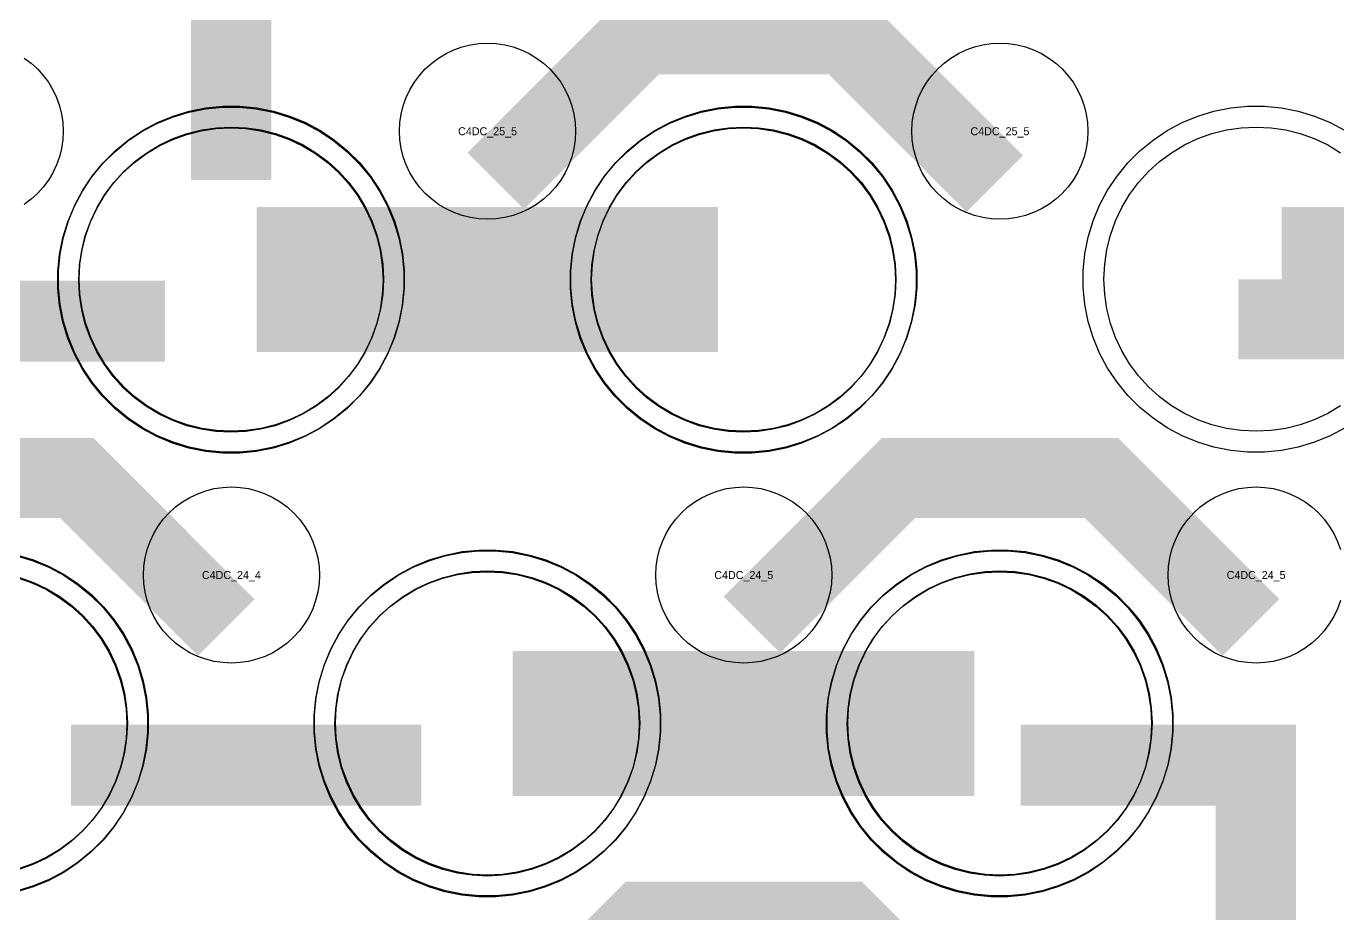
# Model space of a CAD drawing. Extents: x -11880 to 11880, y -14992 to 14992.
# Drawn here: x -10544.1 to -10134.5, y -11573.6 to -11296.5 of the extents above; entities that cross this region are included whole.
import ezdxf
from ezdxf.enums import TextEntityAlignment as Align

# ---------------------------------------------------------------- set-up
doc = ezdxf.new("R2010")
doc.units = 0
doc.header["$MEASUREMENT"] = 0
for name, color, linetype in [('GDS_775_DT_237', 138, 'CONTINUOUS'), ('RDL1_FS', 34, 'CONTINUOUS'), ('RDL_BS', 160, 'CONTINUOUS')]:
    doc.layers.add(name, color=color, linetype=linetype)

msp = doc.modelspace()

# ---------------------------------------------------------------- linework, layer by layer
at = {"layer": 'RDL1_FS', "color": 241, "true_color": 0xf7abae}
for points in [[(-10480.149, -11423.251), (-10484.806, -11423.022), (-10489.417, -11422.338), (-10493.94, -11421.206), (-10498.33, -11419.634), (-10502.544, -11417.642), (-10506.544, -11415.244), (-10510.289, -11412.466), (-10513.743, -11409.336), (-10516.873, -11405.882), (-10519.651, -11402.137), (-10522.049, -11398.137), (-10524.041, -11393.923), (-10525.613, -11389.533), (-10526.745, -11385.01), (-10527.429, -11380.399), (-10527.658, -11375.742), (-10527.429, -11371.085), (-10526.745, -11366.474), (-10525.613, -11361.951), (-10524.041, -11357.561), (-10522.049, -11353.347), (-10519.651, -11349.347), (-10516.873, -11345.602), (-10513.743, -11342.148), (-10510.289, -11339.018), (-10506.544, -11336.24), (-10502.544, -11333.842), (-10498.33, -11331.85), (-10493.94, -11330.278), (-10489.417, -11329.146), (-10484.806, -11328.462), (-10480.149, -11328.233), (-10475.492, -11328.462), (-10470.881, -11329.146), (-10466.358, -11330.278), (-10461.968, -11331.85), (-10457.754, -11333.842), (-10453.754, -11336.24), (-10450.009, -11339.018), (-10446.555, -11342.148), (-10443.425, -11345.602), (-10440.647, -11349.347), (-10438.249, -11353.347), (-10436.257, -11357.561), (-10434.685, -11361.951), (-10433.553, -11366.474), (-10432.869, -11371.085), (-10432.64, -11375.742), (-10432.869, -11380.399), (-10433.553, -11385.01), (-10434.685, -11389.533), (-10436.257, -11393.923), (-10438.249, -11398.137), (-10440.647, -11402.137), (-10443.425, -11405.882), (-10446.555, -11409.336), (-10450.009, -11412.466), (-10453.754, -11415.244), (-10457.754, -11417.642), (-10461.968, -11419.634), (-10466.358, -11421.206), (-10470.881, -11422.338), (-10475.492, -11423.022)], [(-10320.149, -11423.251), (-10324.806, -11423.022), (-10329.417, -11422.338), (-10333.94, -11421.206), (-10338.33, -11419.634), (-10342.544, -11417.642), (-10346.544, -11415.244), (-10350.289, -11412.466), (-10353.743, -11409.336), (-10356.873, -11405.882), (-10359.651, -11402.137), (-10362.049, -11398.137), (-10364.041, -11393.923), (-10365.613, -11389.533), (-10366.745, -11385.01), (-10367.429, -11380.399), (-10367.658, -11375.742), (-10367.429, -11371.085), (-10366.745, -11366.474), (-10365.613, -11361.951), (-10364.041, -11357.561), (-10362.049, -11353.347), (-10359.651, -11349.347), (-10356.873, -11345.602), (-10353.743, -11342.148), (-10350.289, -11339.018), (-10346.544, -11336.24), (-10342.544, -11333.842), (-10338.33, -11331.85), (-10333.94, -11330.278), (-10329.417, -11329.146), (-10324.806, -11328.462), (-10320.149, -11328.233), (-10315.492, -11328.462), (-10310.881, -11329.146), (-10306.358, -11330.278), (-10301.968, -11331.85), (-10297.754, -11333.842), (-10293.754, -11336.24), (-10290.009, -11339.018), (-10286.555, -11342.148), (-10283.425, -11345.602), (-10280.647, -11349.347), (-10278.249, -11353.347), (-10276.257, -11357.561), (-10274.685, -11361.951), (-10273.553, -11366.474), (-10272.869, -11371.085), (-10272.64, -11375.742), (-10272.869, -11380.399), (-10273.553, -11385.01), (-10274.685, -11389.533), (-10276.257, -11393.923), (-10278.249, -11398.137), (-10280.647, -11402.137), (-10283.425, -11405.882), (-10286.555, -11409.336), (-10290.009, -11412.466), (-10293.754, -11415.244), (-10297.754, -11417.642), (-10301.968, -11419.634), (-10306.358, -11421.206), (-10310.881, -11422.338), (-10315.492, -11423.022)], [(-10400.149, -11561.816), (-10404.806, -11561.587), (-10409.417, -11560.903), (-10413.94, -11559.771), (-10418.33, -11558.199), (-10422.544, -11556.207), (-10426.544, -11553.809), (-10430.289, -11551.031), (-10433.743, -11547.901), (-10436.873, -11544.447), (-10439.651, -11540.702), (-10442.049, -11536.702), (-10444.041, -11532.488), (-10445.613, -11528.098), (-10446.745, -11523.575), (-10447.429, -11518.964), (-10447.658, -11514.307), (-10447.429, -11509.65), (-10446.745, -11505.039), (-10445.613, -11500.516), (-10444.041, -11496.126), (-10442.049, -11491.912), (-10439.651, -11487.912), (-10436.873, -11484.167), (-10433.743, -11480.713), (-10430.289, -11477.583), (-10426.544, -11474.805), (-10422.544, -11472.407), (-10418.33, -11470.415), (-10413.94, -11468.843), (-10409.417, -11467.711), (-10404.806, -11467.027), (-10400.149, -11466.798), (-10395.492, -11467.027), (-10390.881, -11467.711), (-10386.358, -11468.843), (-10381.968, -11470.415), (-10377.754, -11472.407), (-10373.754, -11474.805), (-10370.009, -11477.583), (-10366.555, -11480.713), (-10363.425, -11484.167), (-10360.647, -11487.912), (-10358.249, -11491.912), (-10356.257, -11496.126), (-10354.685, -11500.516), (-10353.553, -11505.039), (-10352.869, -11509.65), (-10352.64, -11514.307), (-10352.869, -11518.964), (-10353.553, -11523.575), (-10354.685, -11528.098), (-10356.257, -11532.488), (-10358.249, -11536.702), (-10360.647, -11540.702), (-10363.425, -11544.447), (-10366.555, -11547.901), (-10370.009, -11551.031), (-10373.754, -11553.809), (-10377.754, -11556.207), (-10381.968, -11558.199), (-10386.358, -11559.771), (-10390.881, -11560.903), (-10395.492, -11561.587)], [(-10240.149, -11561.816), (-10244.806, -11561.587), (-10249.417, -11560.903), (-10253.94, -11559.771), (-10258.33, -11558.199), (-10262.544, -11556.207), (-10266.544, -11553.809), (-10270.289, -11551.031), (-10273.743, -11547.901), (-10276.873, -11544.447), (-10279.651, -11540.702), (-10282.049, -11536.702), (-10284.041, -11532.488), (-10285.613, -11528.098), (-10286.745, -11523.575), (-10287.429, -11518.964), (-10287.658, -11514.307), (-10287.429, -11509.65), (-10286.745, -11505.039), (-10285.613, -11500.516), (-10284.041, -11496.126), (-10282.049, -11491.912), (-10279.651, -11487.912), (-10276.873, -11484.167), (-10273.743, -11480.713), (-10270.289, -11477.583), (-10266.544, -11474.805), (-10262.544, -11472.407), (-10258.33, -11470.415), (-10253.94, -11468.843), (-10249.417, -11467.711), (-10244.806, -11467.027), (-10240.149, -11466.798), (-10235.492, -11467.027), (-10230.881, -11467.711), (-10226.358, -11468.843), (-10221.968, -11470.415), (-10217.754, -11472.407), (-10213.754, -11474.805), (-10210.009, -11477.583), (-10206.555, -11480.713), (-10203.425, -11484.167), (-10200.647, -11487.912), (-10198.249, -11491.912), (-10196.257, -11496.126), (-10194.685, -11500.516), (-10193.553, -11505.039), (-10192.869, -11509.65), (-10192.64, -11514.307), (-10192.869, -11518.964), (-10193.553, -11523.575), (-10194.685, -11528.098), (-10196.257, -11532.488), (-10198.249, -11536.702), (-10200.647, -11540.702), (-10203.425, -11544.447), (-10206.555, -11547.901), (-10210.009, -11551.031), (-10213.754, -11553.809), (-10217.754, -11556.207), (-10221.968, -11558.199), (-10226.358, -11559.771), (-10230.881, -11560.903), (-10235.492, -11561.587)]]:
    msp.add_lwpolyline(points, close=True, dxfattribs=at)
at = {"layer": 'RDL1_FS'}
for points in [[(-10480, -11422.969), (-10484.657, -11422.74), (-10489.268, -11422.056), (-10493.791, -11420.924), (-10498.181, -11419.352), (-10502.395, -11417.36), (-10506.395, -11414.962), (-10510.14, -11412.184), (-10513.594, -11409.054), (-10516.724, -11405.6), (-10519.502, -11401.855), (-10521.9, -11397.855), (-10523.892, -11393.641), (-10525.464, -11389.251), (-10526.596, -11384.728), (-10527.28, -11380.117), (-10527.509, -11375.46), (-10527.28, -11370.803), (-10526.596, -11366.192), (-10525.464, -11361.669), (-10523.892, -11357.279), (-10521.9, -11353.065), (-10519.502, -11349.065), (-10516.724, -11345.32), (-10513.594, -11341.866), (-10510.14, -11338.736), (-10506.395, -11335.958), (-10502.395, -11333.56), (-10498.181, -11331.568), (-10493.791, -11329.996), (-10489.268, -11328.864), (-10484.657, -11328.18), (-10480, -11327.951), (-10475.343, -11328.18), (-10470.732, -11328.864), (-10466.209, -11329.996), (-10461.819, -11331.568), (-10457.605, -11333.56), (-10453.605, -11335.958), (-10449.86, -11338.736), (-10446.406, -11341.866), (-10443.276, -11345.32), (-10440.498, -11349.065), (-10438.1, -11353.065), (-10436.108, -11357.279), (-10434.536, -11361.669), (-10433.404, -11366.192), (-10432.72, -11370.803), (-10432.491, -11375.46), (-10432.72, -11380.117), (-10433.404, -11384.728), (-10434.536, -11389.251), (-10436.108, -11393.641), (-10438.1, -11397.855), (-10440.498, -11401.855), (-10443.276, -11405.6), (-10446.406, -11409.054), (-10449.86, -11412.184), (-10453.605, -11414.962), (-10457.605, -11417.36), (-10461.819, -11419.352), (-10466.209, -11420.924), (-10470.732, -11422.056), (-10475.343, -11422.74)], [(-10320, -11422.969), (-10324.657, -11422.74), (-10329.268, -11422.056), (-10333.791, -11420.924), (-10338.181, -11419.352), (-10342.395, -11417.36), (-10346.395, -11414.962), (-10350.14, -11412.184), (-10353.594, -11409.054), (-10356.724, -11405.6), (-10359.502, -11401.855), (-10361.9, -11397.855), (-10363.892, -11393.641), (-10365.464, -11389.251), (-10366.596, -11384.728), (-10367.28, -11380.117), (-10367.509, -11375.46), (-10367.28, -11370.803), (-10366.596, -11366.192), (-10365.464, -11361.669), (-10363.892, -11357.279), (-10361.9, -11353.065), (-10359.502, -11349.065), (-10356.724, -11345.32), (-10353.594, -11341.866), (-10350.14, -11338.736), (-10346.395, -11335.958), (-10342.395, -11333.56), (-10338.181, -11331.568), (-10333.791, -11329.996), (-10329.268, -11328.864), (-10324.657, -11328.18), (-10320, -11327.951), (-10315.343, -11328.18), (-10310.732, -11328.864), (-10306.209, -11329.996), (-10301.819, -11331.568), (-10297.605, -11333.56), (-10293.605, -11335.958), (-10289.86, -11338.736), (-10286.406, -11341.866), (-10283.276, -11345.32), (-10280.498, -11349.065), (-10278.1, -11353.065), (-10276.108, -11357.279), (-10274.536, -11361.669), (-10273.404, -11366.192), (-10272.72, -11370.803), (-10272.491, -11375.46), (-10272.72, -11380.117), (-10273.404, -11384.728), (-10274.536, -11389.251), (-10276.108, -11393.641), (-10278.1, -11397.855), (-10280.498, -11401.855), (-10283.276, -11405.6), (-10286.406, -11409.054), (-10289.86, -11412.184), (-10293.605, -11414.962), (-10297.605, -11417.36), (-10301.819, -11419.352), (-10306.209, -11420.924), (-10310.732, -11422.056), (-10315.343, -11422.74)], [(-10400, -11561.534), (-10404.657, -11561.305), (-10409.268, -11560.621), (-10413.791, -11559.489), (-10418.181, -11557.917), (-10422.395, -11555.925), (-10426.395, -11553.527), (-10430.14, -11550.749), (-10433.594, -11547.619), (-10436.724, -11544.165), (-10439.502, -11540.42), (-10441.9, -11536.42), (-10443.892, -11532.206), (-10445.464, -11527.816), (-10446.596, -11523.293), (-10447.28, -11518.682), (-10447.509, -11514.025), (-10447.28, -11509.368), (-10446.596, -11504.757), (-10445.464, -11500.234), (-10443.892, -11495.844), (-10441.9, -11491.63), (-10439.502, -11487.63), (-10436.724, -11483.885), (-10433.594, -11480.431), (-10430.14, -11477.301), (-10426.395, -11474.523), (-10422.395, -11472.125), (-10418.181, -11470.133), (-10413.791, -11468.561), (-10409.268, -11467.429), (-10404.657, -11466.745), (-10400, -11466.516), (-10395.343, -11466.745), (-10390.732, -11467.429), (-10386.209, -11468.561), (-10381.819, -11470.133), (-10377.605, -11472.125), (-10373.605, -11474.523), (-10369.86, -11477.301), (-10366.406, -11480.431), (-10363.276, -11483.885), (-10360.498, -11487.63), (-10358.1, -11491.63), (-10356.108, -11495.844), (-10354.536, -11500.234), (-10353.404, -11504.757), (-10352.72, -11509.368), (-10352.491, -11514.025), (-10352.72, -11518.682), (-10353.404, -11523.293), (-10354.536, -11527.816), (-10356.108, -11532.206), (-10358.1, -11536.42), (-10360.498, -11540.42), (-10363.276, -11544.165), (-10366.406, -11547.619), (-10369.86, -11550.749), (-10373.605, -11553.527), (-10377.605, -11555.925), (-10381.819, -11557.917), (-10386.209, -11559.489), (-10390.732, -11560.621), (-10395.343, -11561.305)], [(-10240, -11561.534), (-10244.657, -11561.305), (-10249.268, -11560.621), (-10253.791, -11559.489), (-10258.181, -11557.917), (-10262.395, -11555.925), (-10266.395, -11553.527), (-10270.14, -11550.749), (-10273.594, -11547.619), (-10276.724, -11544.165), (-10279.502, -11540.42), (-10281.9, -11536.42), (-10283.892, -11532.206), (-10285.464, -11527.816), (-10286.596, -11523.293), (-10287.28, -11518.682), (-10287.509, -11514.025), (-10287.28, -11509.368), (-10286.596, -11504.757), (-10285.464, -11500.234), (-10283.892, -11495.844), (-10281.9, -11491.63), (-10279.502, -11487.63), (-10276.724, -11483.885), (-10273.594, -11480.431), (-10270.14, -11477.301), (-10266.395, -11474.523), (-10262.395, -11472.125), (-10258.181, -11470.133), (-10253.791, -11468.561), (-10249.268, -11467.429), (-10244.657, -11466.745), (-10240, -11466.516), (-10235.343, -11466.745), (-10230.732, -11467.429), (-10226.209, -11468.561), (-10221.819, -11470.133), (-10217.605, -11472.125), (-10213.605, -11474.523), (-10209.86, -11477.301), (-10206.406, -11480.431), (-10203.276, -11483.885), (-10200.498, -11487.63), (-10198.1, -11491.63), (-10196.108, -11495.844), (-10194.536, -11500.234), (-10193.404, -11504.757), (-10192.72, -11509.368), (-10192.491, -11514.025), (-10192.72, -11518.682), (-10193.404, -11523.293), (-10194.536, -11527.816), (-10196.108, -11532.206), (-10198.1, -11536.42), (-10200.498, -11540.42), (-10203.276, -11544.165), (-10206.406, -11547.619), (-10209.86, -11550.749), (-10213.605, -11553.527), (-10217.605, -11555.925), (-10221.819, -11557.917), (-10226.209, -11559.489), (-10230.732, -11560.621), (-10235.343, -11561.305)]]:
    msp.add_lwpolyline(points, close=True, dxfattribs=at)
for points in [[(-10133.605, -11414.962), (-10137.605, -11417.36), (-10141.819, -11419.352), (-10146.209, -11420.924), (-10150.732, -11422.056), (-10155.343, -11422.74), (-10160, -11422.969), (-10164.657, -11422.74), (-10169.268, -11422.056), (-10173.791, -11420.924), (-10178.181, -11419.352), (-10182.395, -11417.36), (-10186.395, -11414.962), (-10190.14, -11412.184), (-10193.594, -11409.054), (-10196.724, -11405.6), (-10199.502, -11401.855), (-10201.9, -11397.855), (-10203.892, -11393.641), (-10205.464, -11389.251), (-10206.596, -11384.728), (-10207.28, -11380.117), (-10207.509, -11375.46), (-10207.28, -11370.803), (-10206.596, -11366.192), (-10205.464, -11361.669), (-10203.892, -11357.279), (-10201.9, -11353.065), (-10199.502, -11349.065), (-10196.724, -11345.32), (-10193.594, -11341.866), (-10190.14, -11338.736), (-10186.395, -11335.958), (-10182.395, -11333.56), (-10178.181, -11331.568), (-10173.791, -11329.996), (-10169.268, -11328.864), (-10164.657, -11328.18), (-10160, -11327.951), (-10155.343, -11328.18), (-10150.732, -11328.864), (-10146.209, -11329.996), (-10141.819, -11331.568), (-10137.605, -11333.56), (-10133.605, -11335.958)], [(-10546.209, -11468.561), (-10541.819, -11470.133), (-10537.605, -11472.125), (-10533.605, -11474.523), (-10529.86, -11477.301), (-10526.406, -11480.431), (-10523.276, -11483.885), (-10520.498, -11487.63), (-10518.1, -11491.63), (-10516.108, -11495.844), (-10514.536, -11500.234), (-10513.404, -11504.757), (-10512.72, -11509.368), (-10512.491, -11514.025), (-10512.72, -11518.682), (-10513.404, -11523.293), (-10514.536, -11527.816), (-10516.108, -11532.206), (-10518.1, -11536.42), (-10520.498, -11540.42), (-10523.276, -11544.165), (-10526.406, -11547.619), (-10529.86, -11550.749), (-10533.605, -11553.527), (-10537.605, -11555.925), (-10541.819, -11557.917), (-10546.209, -11559.489)]]:
    msp.add_lwpolyline(points, dxfattribs=at)
for points in [[(-10471.998, -11375.46, 45, 45, 0), (-10399.998, -11375.46, 45, 45, 0)], [(-10399.998, -11375.46, 45, 45, 0), (-10327.998, -11375.46, 45, 45, 0)], [(-10151.998, -11375.46, 45, 45, 0), (-10079.998, -11375.46, 45, 45, 0)], [(-10391.998, -11514.025, 45, 45, 0), (-10319.998, -11514.025, 45, 45, 0)], [(-10319.998, -11514.025, 45, 45, 0), (-10247.998, -11514.025, 45, 45, 0)]]:
    msp.add_lwpolyline(points, format="xyseb", dxfattribs=at)
at = {"layer": 'RDL1_FS', "color": 241, "true_color": 0xf7abae}
for points in [[(-10472.147, -11375.742, 45, 45, 0), (-10400.147, -11375.742, 45, 45, 0)], [(-10400.147, -11375.742, 45, 45, 0), (-10328.147, -11375.742, 45, 45, 0)], [(-10392.147, -11514.307, 45, 45, 0), (-10320.147, -11514.307, 45, 45, 0)], [(-10320.147, -11514.307, 45, 45, 0), (-10248.147, -11514.307, 45, 45, 0)]]:
    msp.add_lwpolyline(points, format="xyseb", dxfattribs=at)
msp.add_lwpolyline([(-10546.358, -11468.843), (-10541.968, -11470.415), (-10537.754, -11472.407), (-10533.754, -11474.805), (-10530.009, -11477.583), (-10526.555, -11480.713), (-10523.425, -11484.167), (-10520.647, -11487.912), (-10518.249, -11491.912), (-10516.257, -11496.126), (-10514.685, -11500.516), (-10513.553, -11505.039), (-10512.869, -11509.65), (-10512.64, -11514.307), (-10512.869, -11518.964), (-10513.553, -11523.575), (-10514.685, -11528.098), (-10516.257, -11532.488), (-10518.249, -11536.702), (-10520.647, -11540.702), (-10523.425, -11544.447), (-10526.555, -11547.901), (-10530.009, -11551.031), (-10533.754, -11553.809), (-10537.754, -11556.207), (-10541.968, -11558.199), (-10546.358, -11559.771)], dxfattribs=at)
at = {"layer": 'RDL_BS', "color": 241, "true_color": 0xf7abae}
for points in [[(-10480.149, -11344.457, 25, 25, 0), (-10480.149, -11237.68, 25, 25, 0)], [(-10480.149, -11344.457, 25, 25, 0), (-10480.149, -11237.68, 25, 25, 0)], [(-10610.133, -11388.755, 25, 25, 0), (-10500.868, -11388.755, 25, 25, 0)], [(-10160.149, -11621.587, 25, 25, 0), (-10160.149, -11514.81, 25, 25, 0)], [(-10160.149, -11621.587, 25, 25, 0), (-10160.149, -11514.81, 25, 25, 0)], [(-10530.133, -11527.32, 25, 25, 0), (-10420.868, -11527.32, 25, 25, 0)], [(-10147.649, -11527.31, 25, 25, 0), (-10233.482, -11527.31, 25, 25, 0)], [(-10147.649, -11527.31, 25, 25, 0), (-10212.316, -11527.31, 25, 25, 0)]]:
    msp.add_lwpolyline(points, format="xyseb", dxfattribs=at)
at = {"layer": 'RDL_BS'}
for points in [[(-10480, -11344.175, 25, 25, 0), (-10480, -11237.398, 25, 25, 0)], [(-10480, -11344.175, 25, 25, 0), (-10480, -11237.398, 25, 25, 0)], [(-10397.438, -11344.774, 25, 25, 0), (-10351.623, -11298.959, 25, 25, 0), (-10318.07, -11298.959, 25, 25, 0)], [(-10241.599, -11345.673, 25, 25, 0), (-10288.313, -11298.959, 25, 25, 0), (-10318.071, -11298.959, 25, 25, 0)], [(-10609.984, -11388.473, 25, 25, 0), (-10500.719, -11388.473, 25, 25, 0)], [(-10165.603, -11387.96, 25, 25, 0), (-9987.5, -11387.96, 25, 25, 0)], [(-10481.599, -11484.238, 25, 25, 0), (-10528.313, -11437.524, 25, 25, 0), (-10558.071, -11437.524, 25, 25, 0)], [(-10317.438, -11483.339, 25, 25, 0), (-10271.623, -11437.524, 25, 25, 0), (-10238.07, -11437.524, 25, 25, 0)], [(-10161.599, -11484.238, 25, 25, 0), (-10208.313, -11437.524, 25, 25, 0), (-10238.071, -11437.524, 25, 25, 0)], [(-10160, -11621.305, 25, 25, 0), (-10160, -11514.528, 25, 25, 0)], [(-10160, -11621.305, 25, 25, 0), (-10160, -11514.528, 25, 25, 0)], [(-10529.984, -11527.038, 25, 25, 0), (-10420.719, -11527.038, 25, 25, 0)], [(-10147.5, -11527.028, 25, 25, 0), (-10233.333, -11527.028, 25, 25, 0)], [(-10147.5, -11527.028, 25, 25, 0), (-10212.167, -11527.028, 25, 25, 0)], [(-10397.438, -11621.904, 25, 25, 0), (-10351.623, -11576.089, 25, 25, 0), (-10318.07, -11576.089, 25, 25, 0)], [(-10241.599, -11622.803, 25, 25, 0), (-10288.313, -11576.089, 25, 25, 0), (-10318.071, -11576.089, 25, 25, 0)]]:
    msp.add_lwpolyline(points, format="xyseb", dxfattribs=at)
for points in [[(-10400, -11356.766), (-10402.693, -11356.634), (-10405.365, -11356.238), (-10407.984, -11355.581), (-10410.519, -11354.674), (-10412.956, -11353.522), (-10415.28, -11352.129), (-10417.443, -11350.526), (-10419.442, -11348.714), (-10421.254, -11346.715), (-10422.857, -11344.552), (-10424.25, -11342.228), (-10425.402, -11339.791), (-10426.309, -11337.256), (-10426.966, -11334.637), (-10427.362, -11331.965), (-10427.494, -11329.272), (-10427.362, -11326.579), (-10426.966, -11323.907), (-10426.309, -11321.288), (-10425.402, -11318.753), (-10424.25, -11316.316), (-10422.857, -11313.992), (-10421.254, -11311.829), (-10419.442, -11309.83), (-10417.443, -11308.018), (-10415.28, -11306.415), (-10412.956, -11305.022), (-10410.519, -11303.87), (-10407.984, -11302.963), (-10405.365, -11302.306), (-10402.693, -11301.91), (-10400, -11301.778), (-10397.307, -11301.91), (-10394.635, -11302.306), (-10392.016, -11302.963), (-10389.481, -11303.87), (-10387.044, -11305.022), (-10384.72, -11306.415), (-10382.557, -11308.018), (-10380.558, -11309.83), (-10378.746, -11311.829), (-10377.143, -11313.992), (-10375.75, -11316.316), (-10374.598, -11318.753), (-10373.691, -11321.288), (-10373.034, -11323.907), (-10372.638, -11326.579), (-10372.506, -11329.272), (-10372.638, -11331.965), (-10373.034, -11334.637), (-10373.691, -11337.256), (-10374.598, -11339.791), (-10375.75, -11342.228), (-10377.143, -11344.552), (-10378.746, -11346.715), (-10380.558, -11348.714), (-10382.557, -11350.526), (-10384.72, -11352.129), (-10387.044, -11353.522), (-10389.481, -11354.674), (-10392.016, -11355.581), (-10394.635, -11356.238), (-10397.307, -11356.634)], [(-10240, -11356.766), (-10242.693, -11356.634), (-10245.365, -11356.238), (-10247.984, -11355.581), (-10250.519, -11354.674), (-10252.956, -11353.522), (-10255.28, -11352.129), (-10257.443, -11350.526), (-10259.442, -11348.714), (-10261.254, -11346.715), (-10262.857, -11344.552), (-10264.25, -11342.228), (-10265.402, -11339.791), (-10266.309, -11337.256), (-10266.966, -11334.637), (-10267.362, -11331.965), (-10267.494, -11329.272), (-10267.362, -11326.579), (-10266.966, -11323.907), (-10266.309, -11321.288), (-10265.402, -11318.753), (-10264.25, -11316.316), (-10262.857, -11313.992), (-10261.254, -11311.829), (-10259.442, -11309.83), (-10257.443, -11308.018), (-10255.28, -11306.415), (-10252.956, -11305.022), (-10250.519, -11303.87), (-10247.984, -11302.963), (-10245.365, -11302.306), (-10242.693, -11301.91), (-10240, -11301.778), (-10237.307, -11301.91), (-10234.635, -11302.306), (-10232.016, -11302.963), (-10229.481, -11303.87), (-10227.044, -11305.022), (-10224.72, -11306.415), (-10222.557, -11308.018), (-10220.558, -11309.83), (-10218.746, -11311.829), (-10217.143, -11313.992), (-10215.75, -11316.316), (-10214.598, -11318.753), (-10213.691, -11321.288), (-10213.034, -11323.907), (-10212.638, -11326.579), (-10212.506, -11329.272), (-10212.638, -11331.965), (-10213.034, -11334.637), (-10213.691, -11337.256), (-10214.598, -11339.791), (-10215.75, -11342.228), (-10217.143, -11344.552), (-10218.746, -11346.715), (-10220.558, -11348.714), (-10222.557, -11350.526), (-10224.72, -11352.129), (-10227.044, -11353.522), (-10229.481, -11354.674), (-10232.016, -11355.581), (-10234.635, -11356.238), (-10237.307, -11356.634)], [(-10482.644, -11429.46), (-10487.938, -11428.943), (-10493.165, -11427.897), (-10498.205, -11426.366), (-10503.115, -11424.335), (-10507.777, -11421.843), (-10512.191, -11418.896), (-10516.292, -11415.534), (-10520.074, -11411.752), (-10523.436, -11407.651), (-10526.383, -11403.237), (-10528.875, -11398.575), (-10530.906, -11393.665), (-10532.437, -11388.625), (-10533.483, -11383.398), (-10534, -11378.104), (-10534, -11372.816), (-10533.483, -11367.522), (-10532.437, -11362.295), (-10530.906, -11357.255), (-10528.875, -11352.345), (-10526.383, -11347.683), (-10523.436, -11343.269), (-10520.074, -11339.168), (-10516.292, -11335.386), (-10512.191, -11332.024), (-10507.777, -11329.077), (-10503.115, -11326.585), (-10498.205, -11324.554), (-10493.165, -11323.023), (-10487.938, -11321.977), (-10482.644, -11321.46), (-10477.356, -11321.46), (-10472.062, -11321.977), (-10466.835, -11323.023), (-10461.795, -11324.554), (-10456.885, -11326.585), (-10452.223, -11329.077), (-10447.809, -11332.024), (-10443.708, -11335.386), (-10439.926, -11339.168), (-10436.564, -11343.269), (-10433.617, -11347.683), (-10431.125, -11352.345), (-10429.094, -11357.255), (-10427.563, -11362.295), (-10426.517, -11367.522), (-10426, -11372.816), (-10426, -11378.104), (-10426.517, -11383.398), (-10427.563, -11388.625), (-10429.094, -11393.665), (-10431.125, -11398.575), (-10433.617, -11403.237), (-10436.564, -11407.651), (-10439.926, -11411.752), (-10443.708, -11415.534), (-10447.809, -11418.896), (-10452.223, -11421.843), (-10456.885, -11424.335), (-10461.795, -11426.366), (-10466.835, -11427.897), (-10472.062, -11428.943), (-10477.356, -11429.46)], [(-10322.644, -11429.46), (-10327.938, -11428.943), (-10333.165, -11427.897), (-10338.205, -11426.366), (-10343.115, -11424.335), (-10347.777, -11421.843), (-10352.191, -11418.896), (-10356.292, -11415.534), (-10360.074, -11411.752), (-10363.436, -11407.651), (-10366.383, -11403.237), (-10368.875, -11398.575), (-10370.906, -11393.665), (-10372.437, -11388.625), (-10373.483, -11383.398), (-10374, -11378.104), (-10374, -11372.816), (-10373.483, -11367.522), (-10372.437, -11362.295), (-10370.906, -11357.255), (-10368.875, -11352.345), (-10366.383, -11347.683), (-10363.436, -11343.269), (-10360.074, -11339.168), (-10356.292, -11335.386), (-10352.191, -11332.024), (-10347.777, -11329.077), (-10343.115, -11326.585), (-10338.205, -11324.554), (-10333.165, -11323.023), (-10327.938, -11321.977), (-10322.644, -11321.46), (-10317.356, -11321.46), (-10312.062, -11321.977), (-10306.835, -11323.023), (-10301.795, -11324.554), (-10296.885, -11326.585), (-10292.223, -11329.077), (-10287.809, -11332.024), (-10283.708, -11335.386), (-10279.926, -11339.168), (-10276.564, -11343.269), (-10273.617, -11347.683), (-10271.125, -11352.345), (-10269.094, -11357.255), (-10267.563, -11362.295), (-10266.517, -11367.522), (-10266, -11372.816), (-10266, -11378.104), (-10266.517, -11383.398), (-10267.563, -11388.625), (-10269.094, -11393.665), (-10271.125, -11398.575), (-10273.617, -11403.237), (-10276.564, -11407.651), (-10279.926, -11411.752), (-10283.708, -11415.534), (-10287.809, -11418.896), (-10292.223, -11421.843), (-10296.885, -11424.335), (-10301.795, -11426.366), (-10306.835, -11427.897), (-10312.062, -11428.943), (-10317.356, -11429.46)], [(-10480, -11495.331), (-10482.693, -11495.199), (-10485.365, -11494.803), (-10487.984, -11494.146), (-10490.519, -11493.239), (-10492.956, -11492.087), (-10495.28, -11490.694), (-10497.443, -11489.091), (-10499.442, -11487.279), (-10501.254, -11485.28), (-10502.857, -11483.117), (-10504.25, -11480.793), (-10505.402, -11478.356), (-10506.309, -11475.821), (-10506.966, -11473.202), (-10507.362, -11470.53), (-10507.494, -11467.837), (-10507.362, -11465.144), (-10506.966, -11462.472), (-10506.309, -11459.853), (-10505.402, -11457.318), (-10504.25, -11454.881), (-10502.857, -11452.557), (-10501.254, -11450.394), (-10499.442, -11448.395), (-10497.443, -11446.583), (-10495.28, -11444.98), (-10492.956, -11443.587), (-10490.519, -11442.435), (-10487.984, -11441.528), (-10485.365, -11440.871), (-10482.693, -11440.475), (-10480, -11440.343), (-10477.307, -11440.475), (-10474.635, -11440.871), (-10472.016, -11441.528), (-10469.481, -11442.435), (-10467.044, -11443.587), (-10464.72, -11444.98), (-10462.557, -11446.583), (-10460.558, -11448.395), (-10458.746, -11450.394), (-10457.143, -11452.557), (-10455.75, -11454.881), (-10454.598, -11457.318), (-10453.691, -11459.853), (-10453.034, -11462.472), (-10452.638, -11465.144), (-10452.506, -11467.837), (-10452.638, -11470.53), (-10453.034, -11473.202), (-10453.691, -11475.821), (-10454.598, -11478.356), (-10455.75, -11480.793), (-10457.143, -11483.117), (-10458.746, -11485.28), (-10460.558, -11487.279), (-10462.557, -11489.091), (-10464.72, -11490.694), (-10467.044, -11492.087), (-10469.481, -11493.239), (-10472.016, -11494.146), (-10474.635, -11494.803), (-10477.307, -11495.199)], [(-10320, -11495.331), (-10322.693, -11495.199), (-10325.365, -11494.803), (-10327.984, -11494.146), (-10330.519, -11493.239), (-10332.956, -11492.087), (-10335.28, -11490.694), (-10337.443, -11489.091), (-10339.442, -11487.279), (-10341.254, -11485.28), (-10342.857, -11483.117), (-10344.25, -11480.793), (-10345.402, -11478.356), (-10346.309, -11475.821), (-10346.966, -11473.202), (-10347.362, -11470.53), (-10347.494, -11467.837), (-10347.362, -11465.144), (-10346.966, -11462.472), (-10346.309, -11459.853), (-10345.402, -11457.318), (-10344.25, -11454.881), (-10342.857, -11452.557), (-10341.254, -11450.394), (-10339.442, -11448.395), (-10337.443, -11446.583), (-10335.28, -11444.98), (-10332.956, -11443.587), (-10330.519, -11442.435), (-10327.984, -11441.528), (-10325.365, -11440.871), (-10322.693, -11440.475), (-10320, -11440.343), (-10317.307, -11440.475), (-10314.635, -11440.871), (-10312.016, -11441.528), (-10309.481, -11442.435), (-10307.044, -11443.587), (-10304.72, -11444.98), (-10302.557, -11446.583), (-10300.558, -11448.395), (-10298.746, -11450.394), (-10297.143, -11452.557), (-10295.75, -11454.881), (-10294.598, -11457.318), (-10293.691, -11459.853), (-10293.034, -11462.472), (-10292.638, -11465.144), (-10292.506, -11467.837), (-10292.638, -11470.53), (-10293.034, -11473.202), (-10293.691, -11475.821), (-10294.598, -11478.356), (-10295.75, -11480.793), (-10297.143, -11483.117), (-10298.746, -11485.28), (-10300.558, -11487.279), (-10302.557, -11489.091), (-10304.72, -11490.694), (-10307.044, -11492.087), (-10309.481, -11493.239), (-10312.016, -11494.146), (-10314.635, -11494.803), (-10317.307, -11495.199)], [(-10402.644, -11568.025), (-10407.938, -11567.508), (-10413.165, -11566.462), (-10418.205, -11564.931), (-10423.115, -11562.9), (-10427.777, -11560.408), (-10432.191, -11557.461), (-10436.292, -11554.099), (-10440.074, -11550.317), (-10443.436, -11546.216), (-10446.383, -11541.802), (-10448.875, -11537.14), (-10450.906, -11532.23), (-10452.437, -11527.19), (-10453.483, -11521.963), (-10454, -11516.669), (-10454, -11511.381), (-10453.483, -11506.087), (-10452.437, -11500.86), (-10450.906, -11495.82), (-10448.875, -11490.91), (-10446.383, -11486.248), (-10443.436, -11481.834), (-10440.074, -11477.733), (-10436.292, -11473.951), (-10432.191, -11470.589), (-10427.777, -11467.642), (-10423.115, -11465.15), (-10418.205, -11463.119), (-10413.165, -11461.588), (-10407.938, -11460.542), (-10402.644, -11460.025), (-10397.356, -11460.025), (-10392.062, -11460.542), (-10386.835, -11461.588), (-10381.795, -11463.119), (-10376.885, -11465.15), (-10372.223, -11467.642), (-10367.809, -11470.589), (-10363.708, -11473.951), (-10359.926, -11477.733), (-10356.564, -11481.834), (-10353.617, -11486.248), (-10351.125, -11490.91), (-10349.094, -11495.82), (-10347.563, -11500.86), (-10346.517, -11506.087), (-10346, -11511.381), (-10346, -11516.669), (-10346.517, -11521.963), (-10347.563, -11527.19), (-10349.094, -11532.23), (-10351.125, -11537.14), (-10353.617, -11541.802), (-10356.564, -11546.216), (-10359.926, -11550.317), (-10363.708, -11554.099), (-10367.809, -11557.461), (-10372.223, -11560.408), (-10376.885, -11562.9), (-10381.795, -11564.931), (-10386.835, -11566.462), (-10392.062, -11567.508), (-10397.356, -11568.025)], [(-10242.644, -11568.025), (-10247.938, -11567.508), (-10253.165, -11566.462), (-10258.205, -11564.931), (-10263.115, -11562.9), (-10267.777, -11560.408), (-10272.191, -11557.461), (-10276.292, -11554.099), (-10280.074, -11550.317), (-10283.436, -11546.216), (-10286.383, -11541.802), (-10288.875, -11537.14), (-10290.906, -11532.23), (-10292.437, -11527.19), (-10293.483, -11521.963), (-10294, -11516.669), (-10294, -11511.381), (-10293.483, -11506.087), (-10292.437, -11500.86), (-10290.906, -11495.82), (-10288.875, -11490.91), (-10286.383, -11486.248), (-10283.436, -11481.834), (-10280.074, -11477.733), (-10276.292, -11473.951), (-10272.191, -11470.589), (-10267.777, -11467.642), (-10263.115, -11465.15), (-10258.205, -11463.119), (-10253.165, -11461.588), (-10247.938, -11460.542), (-10242.644, -11460.025), (-10237.356, -11460.025), (-10232.062, -11460.542), (-10226.835, -11461.588), (-10221.795, -11463.119), (-10216.885, -11465.15), (-10212.223, -11467.642), (-10207.809, -11470.589), (-10203.708, -11473.951), (-10199.926, -11477.733), (-10196.564, -11481.834), (-10193.617, -11486.248), (-10191.125, -11490.91), (-10189.094, -11495.82), (-10187.563, -11500.86), (-10186.517, -11506.087), (-10186, -11511.381), (-10186, -11516.669), (-10186.517, -11521.963), (-10187.563, -11527.19), (-10189.094, -11532.23), (-10191.125, -11537.14), (-10193.617, -11541.802), (-10196.564, -11546.216), (-10199.926, -11550.317), (-10203.708, -11554.099), (-10207.809, -11557.461), (-10212.223, -11560.408), (-10216.885, -11562.9), (-10221.795, -11564.931), (-10226.835, -11566.462), (-10232.062, -11567.508), (-10237.356, -11568.025)]]:
    msp.add_lwpolyline(points, close=True, dxfattribs=at)
for points in [[(-10544.72, -11306.415), (-10542.557, -11308.018), (-10540.558, -11309.83), (-10538.746, -11311.829), (-10537.143, -11313.992), (-10535.75, -11316.316), (-10534.598, -11318.753), (-10533.691, -11321.288), (-10533.034, -11323.907), (-10532.638, -11326.579), (-10532.506, -11329.272), (-10532.638, -11331.965), (-10533.034, -11334.637), (-10533.691, -11337.256), (-10534.598, -11339.791), (-10535.75, -11342.228), (-10537.143, -11344.552), (-10538.746, -11346.715), (-10540.558, -11348.714), (-10542.557, -11350.526), (-10544.72, -11352.129)], [(-10132.223, -11421.843), (-10136.885, -11424.335), (-10141.795, -11426.366), (-10146.835, -11427.897), (-10152.062, -11428.943), (-10157.356, -11429.46), (-10162.644, -11429.46), (-10167.938, -11428.943), (-10173.165, -11427.897), (-10178.205, -11426.366), (-10183.115, -11424.335), (-10187.777, -11421.843), (-10192.191, -11418.896), (-10196.292, -11415.534), (-10200.074, -11411.752), (-10203.436, -11407.651), (-10206.383, -11403.237), (-10208.875, -11398.575), (-10210.906, -11393.665), (-10212.437, -11388.625), (-10213.483, -11383.398), (-10214, -11378.104), (-10214, -11372.816), (-10213.483, -11367.522), (-10212.437, -11362.295), (-10210.906, -11357.255), (-10208.875, -11352.345), (-10206.383, -11347.683), (-10203.436, -11343.269), (-10200.074, -11339.168), (-10196.292, -11335.386), (-10192.191, -11332.024), (-10187.777, -11329.077), (-10183.115, -11326.585), (-10178.205, -11324.554), (-10173.165, -11323.023), (-10167.938, -11321.977), (-10162.644, -11321.46), (-10157.356, -11321.46), (-10152.062, -11321.977), (-10146.835, -11323.023), (-10141.795, -11324.554), (-10136.885, -11326.585), (-10132.223, -11329.077)], [(-10133.691, -11475.821), (-10134.598, -11478.356), (-10135.75, -11480.793), (-10137.143, -11483.117), (-10138.746, -11485.28), (-10140.558, -11487.279), (-10142.557, -11489.091), (-10144.72, -11490.694), (-10147.044, -11492.087), (-10149.481, -11493.239), (-10152.016, -11494.146), (-10154.635, -11494.803), (-10157.307, -11495.199), (-10160, -11495.331), (-10162.693, -11495.199), (-10165.365, -11494.803), (-10167.984, -11494.146), (-10170.519, -11493.239), (-10172.956, -11492.087), (-10175.28, -11490.694), (-10177.443, -11489.091), (-10179.442, -11487.279), (-10181.254, -11485.28), (-10182.857, -11483.117), (-10184.25, -11480.793), (-10185.402, -11478.356), (-10186.309, -11475.821), (-10186.966, -11473.202), (-10187.362, -11470.53), (-10187.494, -11467.837), (-10187.362, -11465.144), (-10186.966, -11462.472), (-10186.309, -11459.853), (-10185.402, -11457.318), (-10184.25, -11454.881), (-10182.857, -11452.557), (-10181.254, -11450.394), (-10179.442, -11448.395), (-10177.443, -11446.583), (-10175.28, -11444.98), (-10172.956, -11443.587), (-10170.519, -11442.435), (-10167.984, -11441.528), (-10165.365, -11440.871), (-10162.693, -11440.475), (-10160, -11440.343), (-10157.307, -11440.475), (-10154.635, -11440.871), (-10152.016, -11441.528), (-10149.481, -11442.435), (-10147.044, -11443.587), (-10144.72, -11444.98), (-10142.557, -11446.583), (-10140.558, -11448.395), (-10138.746, -11450.394), (-10137.143, -11452.557), (-10135.75, -11454.881), (-10134.598, -11457.318), (-10133.691, -11459.853)], [(-10546.835, -11461.588), (-10541.795, -11463.119), (-10536.885, -11465.15), (-10532.223, -11467.642), (-10527.809, -11470.589), (-10523.708, -11473.951), (-10519.926, -11477.733), (-10516.564, -11481.834), (-10513.617, -11486.248), (-10511.125, -11490.91), (-10509.094, -11495.82), (-10507.563, -11500.86), (-10506.517, -11506.087), (-10506, -11511.381), (-10506, -11516.669), (-10506.517, -11521.963), (-10507.563, -11527.19), (-10509.094, -11532.23), (-10511.125, -11537.14), (-10513.617, -11541.802), (-10516.564, -11546.216), (-10519.926, -11550.317), (-10523.708, -11554.099), (-10527.809, -11557.461), (-10532.223, -11560.408), (-10536.885, -11562.9), (-10541.795, -11564.931), (-10546.835, -11566.462)]]:
    msp.add_lwpolyline(points, dxfattribs=at)
at = {"layer": 'RDL_BS', "color": 241, "true_color": 0xf7abae}
for points in [[(-10482.793, -11429.742), (-10488.087, -11429.225), (-10493.314, -11428.179), (-10498.354, -11426.648), (-10503.264, -11424.617), (-10507.926, -11422.125), (-10512.34, -11419.178), (-10516.441, -11415.816), (-10520.223, -11412.034), (-10523.585, -11407.933), (-10526.532, -11403.519), (-10529.024, -11398.857), (-10531.055, -11393.947), (-10532.586, -11388.907), (-10533.632, -11383.68), (-10534.149, -11378.386), (-10534.149, -11373.098), (-10533.632, -11367.804), (-10532.586, -11362.577), (-10531.055, -11357.537), (-10529.024, -11352.627), (-10526.532, -11347.965), (-10523.585, -11343.551), (-10520.223, -11339.45), (-10516.441, -11335.668), (-10512.34, -11332.306), (-10507.926, -11329.359), (-10503.264, -11326.867), (-10498.354, -11324.836), (-10493.314, -11323.305), (-10488.087, -11322.259), (-10482.793, -11321.742), (-10477.505, -11321.742), (-10472.211, -11322.259), (-10466.984, -11323.305), (-10461.944, -11324.836), (-10457.034, -11326.867), (-10452.372, -11329.359), (-10447.958, -11332.306), (-10443.857, -11335.668), (-10440.075, -11339.45), (-10436.713, -11343.551), (-10433.766, -11347.965), (-10431.274, -11352.627), (-10429.243, -11357.537), (-10427.712, -11362.577), (-10426.666, -11367.804), (-10426.149, -11373.098), (-10426.149, -11378.386), (-10426.666, -11383.68), (-10427.712, -11388.907), (-10429.243, -11393.947), (-10431.274, -11398.857), (-10433.766, -11403.519), (-10436.713, -11407.933), (-10440.075, -11412.034), (-10443.857, -11415.816), (-10447.958, -11419.178), (-10452.372, -11422.125), (-10457.034, -11424.617), (-10461.944, -11426.648), (-10466.984, -11428.179), (-10472.211, -11429.225), (-10477.505, -11429.742)], [(-10322.793, -11429.742), (-10328.087, -11429.225), (-10333.314, -11428.179), (-10338.354, -11426.648), (-10343.264, -11424.617), (-10347.926, -11422.125), (-10352.34, -11419.178), (-10356.441, -11415.816), (-10360.223, -11412.034), (-10363.585, -11407.933), (-10366.532, -11403.519), (-10369.024, -11398.857), (-10371.055, -11393.947), (-10372.586, -11388.907), (-10373.632, -11383.68), (-10374.149, -11378.386), (-10374.149, -11373.098), (-10373.632, -11367.804), (-10372.586, -11362.577), (-10371.055, -11357.537), (-10369.024, -11352.627), (-10366.532, -11347.965), (-10363.585, -11343.551), (-10360.223, -11339.45), (-10356.441, -11335.668), (-10352.34, -11332.306), (-10347.926, -11329.359), (-10343.264, -11326.867), (-10338.354, -11324.836), (-10333.314, -11323.305), (-10328.087, -11322.259), (-10322.793, -11321.742), (-10317.505, -11321.742), (-10312.211, -11322.259), (-10306.984, -11323.305), (-10301.944, -11324.836), (-10297.034, -11326.867), (-10292.372, -11329.359), (-10287.958, -11332.306), (-10283.857, -11335.668), (-10280.075, -11339.45), (-10276.713, -11343.551), (-10273.766, -11347.965), (-10271.274, -11352.627), (-10269.243, -11357.537), (-10267.712, -11362.577), (-10266.666, -11367.804), (-10266.149, -11373.098), (-10266.149, -11378.386), (-10266.666, -11383.68), (-10267.712, -11388.907), (-10269.243, -11393.947), (-10271.274, -11398.857), (-10273.766, -11403.519), (-10276.713, -11407.933), (-10280.075, -11412.034), (-10283.857, -11415.816), (-10287.958, -11419.178), (-10292.372, -11422.125), (-10297.034, -11424.617), (-10301.944, -11426.648), (-10306.984, -11428.179), (-10312.211, -11429.225), (-10317.505, -11429.742)], [(-10402.793, -11568.307), (-10408.087, -11567.79), (-10413.314, -11566.744), (-10418.354, -11565.213), (-10423.264, -11563.182), (-10427.926, -11560.69), (-10432.34, -11557.743), (-10436.441, -11554.381), (-10440.223, -11550.599), (-10443.585, -11546.498), (-10446.532, -11542.084), (-10449.024, -11537.422), (-10451.055, -11532.512), (-10452.586, -11527.472), (-10453.632, -11522.245), (-10454.149, -11516.951), (-10454.149, -11511.663), (-10453.632, -11506.369), (-10452.586, -11501.142), (-10451.055, -11496.102), (-10449.024, -11491.192), (-10446.532, -11486.53), (-10443.585, -11482.116), (-10440.223, -11478.015), (-10436.441, -11474.233), (-10432.34, -11470.871), (-10427.926, -11467.924), (-10423.264, -11465.432), (-10418.354, -11463.401), (-10413.314, -11461.87), (-10408.087, -11460.824), (-10402.793, -11460.307), (-10397.505, -11460.307), (-10392.211, -11460.824), (-10386.984, -11461.87), (-10381.944, -11463.401), (-10377.034, -11465.432), (-10372.372, -11467.924), (-10367.958, -11470.871), (-10363.857, -11474.233), (-10360.075, -11478.015), (-10356.713, -11482.116), (-10353.766, -11486.53), (-10351.274, -11491.192), (-10349.243, -11496.102), (-10347.712, -11501.142), (-10346.666, -11506.369), (-10346.149, -11511.663), (-10346.149, -11516.951), (-10346.666, -11522.245), (-10347.712, -11527.472), (-10349.243, -11532.512), (-10351.274, -11537.422), (-10353.766, -11542.084), (-10356.713, -11546.498), (-10360.075, -11550.599), (-10363.857, -11554.381), (-10367.958, -11557.743), (-10372.372, -11560.69), (-10377.034, -11563.182), (-10381.944, -11565.213), (-10386.984, -11566.744), (-10392.211, -11567.79), (-10397.505, -11568.307)], [(-10242.793, -11568.307), (-10248.087, -11567.79), (-10253.314, -11566.744), (-10258.354, -11565.213), (-10263.264, -11563.182), (-10267.926, -11560.69), (-10272.34, -11557.743), (-10276.441, -11554.381), (-10280.223, -11550.599), (-10283.585, -11546.498), (-10286.532, -11542.084), (-10289.024, -11537.422), (-10291.055, -11532.512), (-10292.586, -11527.472), (-10293.632, -11522.245), (-10294.149, -11516.951), (-10294.149, -11511.663), (-10293.632, -11506.369), (-10292.586, -11501.142), (-10291.055, -11496.102), (-10289.024, -11491.192), (-10286.532, -11486.53), (-10283.585, -11482.116), (-10280.223, -11478.015), (-10276.441, -11474.233), (-10272.34, -11470.871), (-10267.926, -11467.924), (-10263.264, -11465.432), (-10258.354, -11463.401), (-10253.314, -11461.87), (-10248.087, -11460.824), (-10242.793, -11460.307), (-10237.505, -11460.307), (-10232.211, -11460.824), (-10226.984, -11461.87), (-10221.944, -11463.401), (-10217.034, -11465.432), (-10212.372, -11467.924), (-10207.958, -11470.871), (-10203.857, -11474.233), (-10200.075, -11478.015), (-10196.713, -11482.116), (-10193.766, -11486.53), (-10191.274, -11491.192), (-10189.243, -11496.102), (-10187.712, -11501.142), (-10186.666, -11506.369), (-10186.149, -11511.663), (-10186.149, -11516.951), (-10186.666, -11522.245), (-10187.712, -11527.472), (-10189.243, -11532.512), (-10191.274, -11537.422), (-10193.766, -11542.084), (-10196.713, -11546.498), (-10200.075, -11550.599), (-10203.857, -11554.381), (-10207.958, -11557.743), (-10212.372, -11560.69), (-10217.034, -11563.182), (-10221.944, -11565.213), (-10226.984, -11566.744), (-10232.211, -11567.79), (-10237.505, -11568.307)]]:
    msp.add_lwpolyline(points, close=True, dxfattribs=at)
msp.add_lwpolyline([(-10546.984, -11461.87), (-10541.944, -11463.401), (-10537.034, -11465.432), (-10532.372, -11467.924), (-10527.958, -11470.871), (-10523.857, -11474.233), (-10520.075, -11478.015), (-10516.713, -11482.116), (-10513.766, -11486.53), (-10511.274, -11491.192), (-10509.243, -11496.102), (-10507.712, -11501.142), (-10506.666, -11506.369), (-10506.149, -11511.663), (-10506.149, -11516.951), (-10506.666, -11522.245), (-10507.712, -11527.472), (-10509.243, -11532.512), (-10511.274, -11537.422), (-10513.766, -11542.084), (-10516.713, -11546.498), (-10520.075, -11550.599), (-10523.857, -11554.381), (-10527.958, -11557.743), (-10532.372, -11560.69), (-10537.034, -11563.182), (-10541.944, -11565.213), (-10546.984, -11566.744)], dxfattribs=at)

# ---------------------------------------------------------------- texts
at = {"layer": 'GDS_775_DT_237'}
for s, p in [('C4DC_25_5', (-10400, -11329.272)), ('C4DC_25_5', (-10400, -11329.272)), ('C4DC_25_5', (-10240, -11329.272)), ('C4DC_25_5', (-10240, -11329.272)), ('C4DC_24_4', (-10480, -11467.837)), ('C4DC_24_4', (-10480, -11467.837)), ('C4DC_24_5', (-10320, -11467.837)), ('C4DC_24_5', (-10320, -11467.837)), ('C4DC_24_5', (-10160, -11467.837)), ('C4DC_24_5', (-10160, -11467.837))]:
    msp.add_text(s, height=2.5, dxfattribs=at).set_placement(p, align=Align.MIDDLE_CENTER)

doc.saveas('drawing.dxf')
